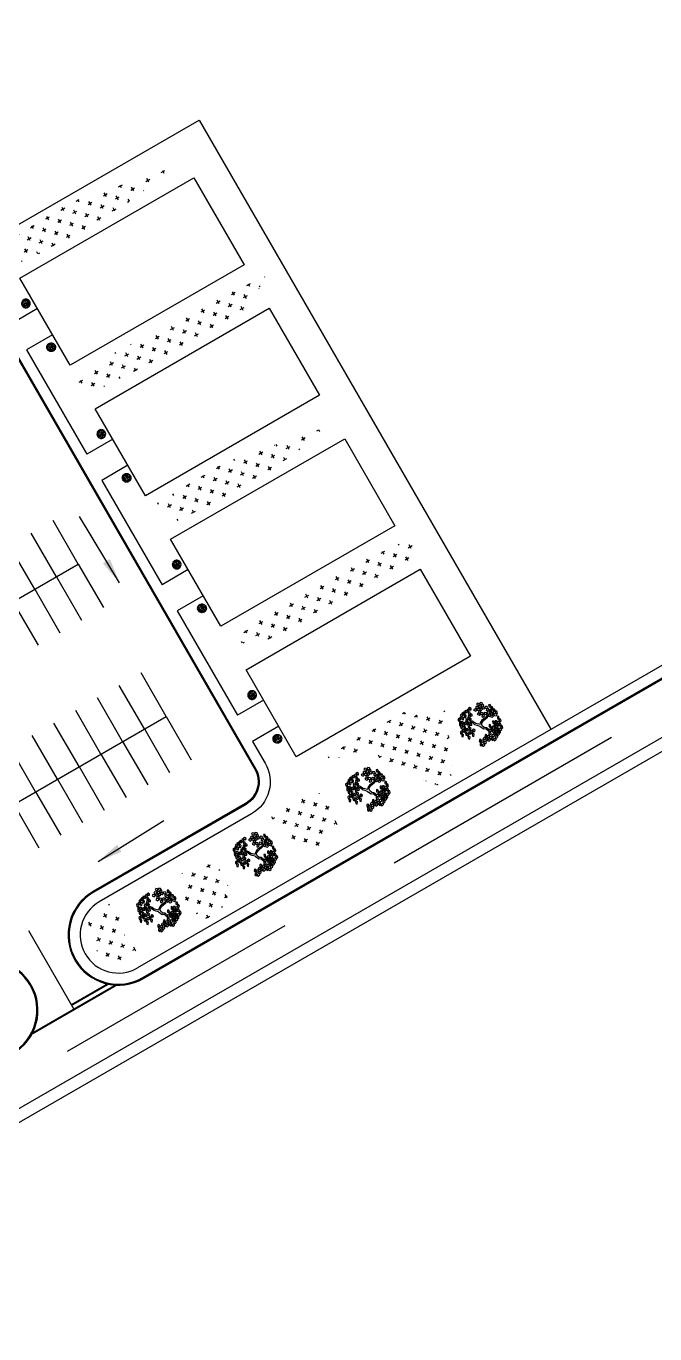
# Model space of a CAD drawing. Header units: metres. Extents: x 99558 to 100592, y 49739 to 50255.
# Drawn here: x 100043.1 to 100105.6, y 49994.8 to 50125 of the extents above; entities that cross this region are included whole.
import ezdxf

# ---------------------------------------------------------------- set-up
doc = ezdxf.new("R2010")
doc.units = ezdxf.units.M
doc.header["$MEASUREMENT"] = 0
doc.linetypes.add('DASHED2', pattern=[0.375, 0.25, -0.125])
for name, color, linetype in [('BuildingOutline', 160, 'Continuous'), ('Grass', 251, 'Continuous'), ('ParkingSpace', 252, 'Continuous'), ('RoadMarkings', 252, 'Continuous'), ('SiteBoundary', 10, 'Continuous'), ('Vegetation', 100, 'Continuous'), ('Walkway', 96, 'Continuous')]:
    doc.layers.add(name, color=color, linetype=linetype)
doc.styles.get("Standard").update_dxf_attribs({"font": 'arial.ttf'})
doc.dimstyles.new('BuildingStyle', dxfattribs={"dimtxt": 2.5, "dimasz": 2.5, "dimexe": 2.5, "dimexo": 0.0625, "dimgap": 2.5, "dimtad": 0, "dimtih": 1, "dimtoh": 1, "dimdec": 0, "dimzin": 0, "dimdsep": 46, "dimtxsty": 'Standard', "dimcen": 0.09, "dimadec": 0, "dimazin": 0, "dimtfac": 1, "dimtdec": 0, "dimtofl": 0, "dimtmove": 2, "dimatfit": 3, "dimfxl": 1, "dimtolj": 1, "dimtzin": 0, "dimarcsym": 0})
pattern_1 = [(30, (100000, 50000), (0.320272, 1.195272), [0.4375, -1.3125]), (120, (100000.2988, 49999.9199), (-1.195272, 0.320272), [0.4375, -1.3125])]

# ---------------------------------------------------------------- blocks, each defined once
blk = doc.blocks.new('ParkingSpaces')
at = {"layer": 'ParkingSpace'}
for points in [[(0, 5), (0, 10)], [(2.5, 5), (2.5, 10)], [(5, 5), (5, 10)], [(7.5, 5), (7.5, 10)], [(10, 5), (10, 10)], [(12.5, 5), (12.5, 10)], [(15, 5), (15, 10)], [(17.5, 5), (17.5, 10)], [(20, 5), (0, 5)], [(0, 5), (0, 0)], [(2.5, 5), (2.5, 0)], [(5, 5), (5, 0)], [(7.5, 5), (7.5, 0)], [(10, 5), (10, 0)], [(12.5, 5), (12.5, 0)], [(15, 5), (15, 0)], [(17.5, 5), (17.5, 0)]]:
    blk.add_lwpolyline(points, dxfattribs=at)
blk = doc.blocks.new('L', base_point=(1.368, 0.591))
for p, q in [((1.275, 0.567), (1.306, 0.592)), ((1.288, 0.517), (1.275, 0.567)), ((1.281, 0.65), (1.312, 0.675)), ((1.294, 0.6), (1.281, 0.65)), ((1.317, 0.508), (1.288, 0.517)), ((1.322, 0.591), (1.294, 0.6)), ((1.306, 0.592), (1.336, 0.538)), ((1.312, 0.675), (1.342, 0.621)), ((1.336, 0.538), (1.317, 0.508)), ((1.342, 0.621), (1.322, 0.591)), ((1.337, 0.489), (1.356, 0.548)), ((1.376, 0.484), (1.337, 0.489)), ((1.356, 0.548), (1.391, 0.554)), ((1.404, 0.527), (1.376, 0.484)), ((1.391, 0.554), (1.404, 0.527))]:
    blk.add_line(p, q)
blk = doc.blocks.new('TREE-11')
at = {"layer": 'Vegetation'}
for p, q in [((-28.6, 13.3), (-35.2, 17.7)), ((-28.6, 17.4), (-34.8, 21.1)), ((-11.4, 15.2), (-28.6, 17.4)), ((-11.7, 10.3), (-28.6, 13.3)), ((-2.4, 5.5), (-11.7, 10.3)), ((0, 8.9), (-11.4, 15.2)), ((0, 0), (-3.1, -10.3)), ((0, 0), (-2.4, 5.5)), ((3.8, 4.1), (0, 8.9)), ((3.8, 4.1), (15.2, 14.4)), ((7.2, -0.7), (13.8, 6.7)), ((13.8, 6.7), (19.3, 12.6)), ((15.2, 14.4), (18.6, 22.5)), ((18.6, 22.5), (21.7, 27.4)), ((19.3, 12.6), (22.4, 21.4)), ((21.7, 27.4), (25.2, 29.6)), ((22.4, 21.4), (27.6, 27.7)), ((25.2, 29.6), (26.6, 33.6)), ((27.6, 27.7), (33.5, 29.6)), ((-9, -14), (-13.8, -25.9)), ((-5.2, -16.3), (-9.7, -27.7)), ((-9.7, -27.7), (-6.9, -33.6)), ((-3.1, -10.3), (-9, -14)), ((0.7, -13.7), (-5.2, -16.3)), ((7.2, -0.7), (0.7, -13.7))]:
    blk.add_line(p, q, dxfattribs=at)
for p, xscale, yscale, zscale, rotation in [((-48.6, 36.2), 119.9999999999998, 119.9999999999998, 119.9999999999998, 347.8021081598379), ((-33.8, 39.2), 120, 120, 120, 295.0165150851705), ((-25.5, 58.4), 120, 120, 120, 295.0165150851705), ((-16.6, 51), 120, 120, 120, 295.0165150851705), ((-7.2, 46.2), 120, 120, 120, 295.0165150851705), ((9.3, 58.4), 119.9999999999999, 119.9999999999999, 119.9999999999999, 190.1248425347957), ((16.6, 38.8), 119.9999999999999, 119.9999999999999, 119.9999999999999, 190.1248425347957), ((25.5, 56.6), 119.9999999999999, 119.9999999999999, 119.9999999999999, 190.1248425347957), ((29.3, 32.2), 119.9999999999999, 119.9999999999999, 119.9999999999999, 190.1248425347957), ((36.2, 54.3), 119.9999999999999, 119.9999999999999, 119.9999999999999, 190.1248425347957), ((50.4, 46.6), 119.9999999999999, 119.9999999999999, 119.9999999999999, 190.1248425347957), ((54.5, 31), 119.9999999999999, 119.9999999999999, 119.9999999999999, 190.1248425347957), ((-54.2, 15.9), 119.9999999999998, 119.9999999999998, 119.9999999999998, 347.8021081598379), ((-41.7, 17.7), 119.9999999999998, 119.9999999999998, 119.9999999999998, 347.8021081598379), ((-30.7, 19.6), 120, 120, 120, 295.0165150851705), ((-11, 28.5), 120, 120, 120, 295.0165150851705), ((32.8, 12.2), 119.9999999999999, 119.9999999999999, 119.9999999999999, 190.1248425347957), ((34.1, -10.3), 119.9999999999999, 119.9999999999999, 119.9999999999999, 190.1248425347957), ((46.9, 23.7), 119.9999999999999, 119.9999999999999, 119.9999999999999, 190.1248425347957), ((50, -11.1), 119.9999999999999, 119.9999999999999, 119.9999999999999, 190.1248425347957), ((51.7, 3), 119.9999999999999, 119.9999999999999, 119.9999999999999, 190.1248425347957), ((64.9, 5.9), 119.9999999999999, 119.9999999999999, 119.9999999999999, 190.1248425347957), ((-1.4, -34), 119.9999999999998, 119.9999999999998, 119.9999999999998, 66.16076666471409), ((2.1, -45.5), 119.9999999999998, 119.9999999999998, 119.9999999999998, 66.16076666471409), ((22.4, -38.1), 119.9999999999998, 119.9999999999998, 119.9999999999998, 66.16076666471409), ((26.9, -50.6), 119.9999999999998, 119.9999999999998, 119.9999999999998, 66.16076666471409), ((-15.2, -53.6), 119.9999999999998, 119.9999999999998, 119.9999999999998, 66.16076666471409)]:
    blk.add_blockref('L', p, dxfattribs=dict(at, xscale=xscale, yscale=yscale, zscale=zscale, rotation=rotation))
at = {"layer": 'Vegetation', "xscale": 120, "yscale": 120, "zscale": 120}
for p in [(-52.1, -10.7), (-45.9, -33.3), (-38.6, -19.6), (-31.7, -43.2), (-30.7, -16.3), (-23.8, -38.8), (-15.2, -39.5), (-14.8, -20)]:
    blk.add_blockref('L', p, dxfattribs=at)
blk = doc.blocks.new('BRANCHD', base_point=(0.5, 0.5))
for p, q in [((0.95, 0.74), (0.93, 0.75)), ((0.96, 0.69), (0.95, 0.74)), ((0.97, 0.69), (0.96, 0.69)), ((0.99, 0.67), (0.97, 0.69)), ((0.97, 0.59), (0.99, 0.59)), ((0.97, 0.57), (0.97, 0.59)), ((1.01, 0.55), (0.97, 0.57)), ((0.98, 0.65), (0.99, 0.67)), ((1, 0.62), (0.98, 0.65)), ((0.99, 0.59), (1, 0.62)), ((1, 0.5), (1.01, 0.52)), ((1.01, 0.52), (1.01, 0.55))]:
    blk.add_line(p, q)
blk = doc.blocks.new('TREE-14')
for points in [[(-37, 36), (-38, 36), (-40, 34), (-40, 32), (-40, 29), (-47, 27), (-47, 24)], [(-42, 16), (-45, 14), (-44, 12), (-44, 11), (-45, 9), (-46, 6), (-44, 3), (-40, 0)], [(-29, 29), (-34, 26), (-34, 23), (-36, 18), (-38, 14), (-38, 9), (-30, 4), (-35, -2)], [(-15, 43), (-18, 43), (-20, 44), (-24, 43), (-27, 41), (-29, 38), (-28, 36), (-29, 34)], [(-13, 22), (-19, 16), (-21, 9), (-14, 4)], [(15, 49), (11, 52), (6, 51), (4, 53), (4, 53), (1, 51), (-1, 49), (-3, 48), (-6, 48), (-8, 48), (-12, 50), (-13, 50), (-16, 48), (-17, 45)], [(-2, 40), (-4, 39), (-3, 36), (-6, 36), (-9, 33), (-8, 30)], [(-2, -8), (2, -9), (4, -12), (6, -11), (8, -9), (8, -6), (13, -5), (16, -8), (18, -8), (20, -3), (17, 0), (16, 5)], [(6, 22), (12, 23), (13, 21), (17, 17), (23, 15), (24, 10)], [(33, 34), (33, 38), (32, 43), (29, 44), (24, 44), (18, 43), (10, 45)], [(13, 36), (17, 29), (23, 28)], [(32, -5), (32, 2), (29, 5), (32, 10), (38, 14), (37, 18), (33, 22)], [(43, 13), (45, 12), (49, 16), (47, 19), (45, 21), (44, 24), (43, 30), (39, 31)], [(50, -9), (52, -4), (53, -1), (49, 4), (52, 9), (53, 11)], [(-43, -4), (-46, -9), (-44, -11), (-44, -11), (-42, -15), (-43, -17), (-41, -19), (-40, -21)], [(-35, -15), (-28, -17), (-25, -24)], [(-30, -29), (-26, -29), (-26, -31), (-25, -34), (-23, -37), (-20, -37), (-16, -36), (-14, -39), (-11, -41), (-9, -42), (-6, -44), (-1, -41), (3, -41), (8, -42), (13, -41)], [(-23, -5), (-20, -9), (-18, -16), (-13, -19), (-11, -21)], [(-4, -31), (1, -30), (6, -33)], [(38, -11), (33, -12), (23, -13), (12, -18), (5, -20)], [(14, -31), (16, -27), (22, -21)], [(24, -24), (23, -29), (24, -31), (24, -34), (23, -40), (15, -45)], [(29, -29), (38, -26), (42, -19)]]:
    blk.add_lwpolyline(points)
blk.add_lwpolyline([(2, 13), (-3, 11), (-3, 6), (-5, 5), (-5, 3), (-4, 0), (0, 0), (2, 3), (5, 4), (8, 7), (5, 10)], close=True)
at = {"xscale": 120, "yscale": 120, "zscale": 120}
for rotation in [150, 180, 120, 90, 60.00000000000001, 30, 329.9999999999999, 210, 240, 270, 299.9999999999999]:
    blk.add_blockref('BRANCHD', (3, 6), dxfattribs=dict(at, rotation=rotation))
blk.add_blockref('BRANCHD', (3, 6), dxfattribs=at)

msp = doc.modelspace()

# ---------------------------------------------------------------- hatches: boundary and pattern name
at = {"layer": 'Grass'}
h = msp.add_hatch(dxfattribs=at)
h.set_pattern_fill('CROSS', color=256, scale=3.5)
h.set_pattern_definition(pattern_1)
h.paths.add_polyline_path([(100049.72, 50105.02), (100042.56, 50101.51), (100040.24, 50103.08), (100047.45, 50107.42), (100058.43, 50111.2)])
h = msp.add_hatch(dxfattribs=at)
h.set_pattern_fill('CROSS', color=256, scale=3.5)
h.set_pattern_definition(pattern_1)
h.paths.add_polyline_path([(100065.41, 50097.12), (100056.63, 50091.97), (100050.44, 50088.93), (100047.89, 50089.22), (100051.38, 50092.2), (100061.24, 50097.45), (100066.81, 50100.05)])
h = msp.add_hatch(dxfattribs=at)
h.set_pattern_fill('CROSS', color=256, scale=3.5)
h.set_pattern_definition([(30, (100073.3475, 50042.0474), (0.320272, 1.195272), [0.4375, -1.3125]), (120, (100073.6463, 50041.9674), (-1.195272, 0.320272), [0.4375, -1.3125])])
h.paths.add_polyline_path([(100065.18, 50079.21), (100058.02, 50075.7), (100055.7, 50077.27), (100062.91, 50081.61), (100073.89, 50085.39)])
h = msp.add_hatch(dxfattribs=at)
h.set_pattern_fill('CROSS', color=256, scale=3.5)
h.set_pattern_definition(pattern_1)
h.paths.add_polyline_path([(100081.12, 50071.62), (100072.35, 50066.47), (100066.16, 50063.42), (100063.61, 50063.71), (100067.1, 50066.7), (100076.96, 50071.95), (100082.52, 50074.55)])
h = msp.add_hatch(dxfattribs=at)
h.set_pattern_fill('CROSS', color=256, scale=3.5)
h.set_pattern_definition(pattern_1)
h.paths.add_polyline_path([(100084.16, 50049.38), (100079.48, 50050.99), (100077.25, 50053.12), (100071.93, 50051.43), (100075.16, 50053.68), (100079.29, 50055.9), (100079.91, 50057.13), (100081.08, 50056.44), (100083.37, 50056.38), (100086.06, 50057.38), (100084.83, 50055.68), (100085.56, 50052.12), (100085.46, 50050.47)])
h = msp.add_hatch(dxfattribs=at)
h.set_pattern_fill('CROSS', color=256, scale=3.5)
h.set_pattern_definition(pattern_1)
h.paths.add_polyline_path([(100071.88, 50042.66), (100069.95, 50043.7), (100067.44, 50046.23), (100070.14, 50048.34), (100072.57, 50048.64), (100074.04, 50045.51)])
h = msp.add_hatch(dxfattribs=at)
h.set_pattern_fill('CROSS', color=256, scale=3.5)
h.set_pattern_definition(pattern_1)
h.paths.add_polyline_path([(100060.91, 50036.01), (100059.16, 50037.32), (100058.14, 50040.53), (100061.61, 50041.64), (100063.18, 50040.3), (100063.02, 50037.61)])
h = msp.add_hatch(dxfattribs=at)
h.set_pattern_fill('CROSS', color=256, scale=3.5)
h.set_pattern_definition(pattern_1)
h.paths.add_polyline_path([(100051.98, 50031.27), (100050.23, 50032.58), (100049.21, 50035.79), (100052.06, 50038.26), (100052.73, 50034.7), (100054.09, 50032.88)])

# ---------------------------------------------------------------- linework, layer by layer
msp.add_line((100441.9, 50255.13), (100054.13, 50031.25))
for points in [[(100054.68, 50030.3), (100442.48, 50254.2)], [(100054.73, 50030.21), (100442.53, 50254.11)], [(99561.35, 49739.58), (100445.15, 50249.85)], [(99561.98, 49738.56), (100445.78, 50248.83)]]:
    msp.add_lwpolyline(points)
at = {"linetype": 'DASHED2', "ltscale": 100}
msp.add_lwpolyline([(99560.04, 49741.71), (100443.84, 50251.98)], dxfattribs=at)
at = {"layer": 'BuildingOutline'}
for points in [[(100064.75, 50101.24), (100047.43, 50091.24), (100042.43, 50099.9), (100059.75, 50109.9)], [(100072.25, 50088.25), (100054.93, 50078.25), (100049.93, 50086.91), (100067.25, 50096.91)], [(100079.75, 50075.26), (100062.43, 50065.26), (100057.43, 50073.92), (100074.75, 50083.92)], [(100087.25, 50062.27), (100069.93, 50052.27), (100064.93, 50060.93), (100082.25, 50070.93)]]:
    msp.add_lwpolyline(points, close=True, dxfattribs=at)
at = {"layer": 'ParkingSpace'}
msp.add_lwpolyline([(100047.84, 50027.13), (100043.33, 50034.95)], dxfattribs=at)
at = {"layer": 'ParkingSpace', "linetype": 'DASHED2', "ltscale": 1.2, "const_width": 0.2}
for points in [[(100043.67, 50024.72), (100052.02, 50029.55)], [(100047.59, 50027.57), (100051.2, 50029.65)]]:
    msp.add_lwpolyline(points, dxfattribs=at)
at = {"layer": 'SiteBoundary'}
for points in [[(99965, 50060.62), (100060.26, 50115.62)], [(100060.26, 50115.62), (100095.26, 50055)]]:
    msp.add_lwpolyline(points, dxfattribs=at)
at = {"layer": 'Walkway'}
for points in [[(100041.69, 50022.8, 0.414214), (100043.48, 50029.49, 0.414214), (100036.79, 50031.28), (100021.63, 50022.53, -0.414214), (100018.08, 50023.49), (99991.73, 50069.13, -0.414214), (99992.68, 50072.68), (100035.98, 50097.68, -0.414214), (100039.53, 50096.73), (100065.88, 50051.09, -0.414214), (100064.93, 50047.53), (100049.78, 50038.78, 0.414214), (100047.98, 50032.09, 0.414214), (100054.68, 50030.3)], [(100041.74, 50022.71), (100041.74, 50022.71, 0.414214), (100043.57, 50029.54), (100043.57, 50029.54, 0.414214), (100036.74, 50031.37), (100021.58, 50022.62, -0.414214), (100018.17, 50023.54), (99991.82, 50069.18, -0.414214), (99992.73, 50072.59), (100036.03, 50097.59, -0.414214), (100039.45, 50096.68), (100065.8, 50051.04, -0.414214), (100064.88, 50047.62), (100049.73, 50038.87, 0.414214), (100047.9, 50032.04), (100047.9, 50032.04, 0.414214), (100054.73, 50030.21)], [(100065.59, 50053.8), (100066.84, 50051.64, -0.414214), (100065.48, 50046.58), (100050.33, 50037.83, 0.414214), (100048.94, 50032.64, 0.414209), (100054.13, 50031.25)]]:
    msp.add_lwpolyline(points, format="xyb", dxfattribs=at)
for points in [[(100044.18, 50096.87), (100041.59, 50095.37)], [(100045.68, 50094.27), (100043.09, 50092.77)], [(100043.09, 50092.77), (100049.09, 50082.38)], [(100051.68, 50083.88), (100049.09, 50082.38)], [(100053.18, 50081.28), (100050.59, 50079.78)], [(100050.59, 50079.78), (100056.59, 50069.39)], [(100059.18, 50070.89), (100056.59, 50069.39)], [(100060.68, 50068.29), (100058.09, 50066.79)], [(100058.09, 50066.79), (100064.09, 50056.4)], [(100066.68, 50057.9), (100064.09, 50056.4)], [(100068.18, 50055.3), (100065.59, 50053.8)]]:
    msp.add_lwpolyline(points, dxfattribs=at)

# ---------------------------------------------------------------- block references
at = {"xscale": -1, "rotation": 29.99999999993395}
msp.add_blockref('ParkingSpaces', (100050.74, 50067.11), dxfattribs=at)
at = {"rotation": 209.9999999998687}
msp.add_blockref('ParkingSpaces', (100054.49, 50060.62), dxfattribs=at)
at = {"layer": 'Vegetation', "color": 0}
for name, p, xscale, yscale, zscale, rotation in [('TREE-14', (100043.04, 50097.33), 0.007128500559955295, 0.007128500559955295, 0.007128500559955295, 30.00000000000242), ('TREE-14', (100045.51, 50093.05), -0.007128500559955295, 0.007128500559955295, 0.007128500559955296, 210.0000000000259), ('TREE-14', (100050.54, 50084.34), 0.007128500559955295, 0.007128500559955295, 0.007128500559955295, 30.00000000000242), ('TREE-14', (100053.01, 50080.06), -0.007128500559955295, 0.007128500559955295, 0.007128500559955296, 210.0000000000259), ('TREE-14', (100058.04, 50071.35), 0.007128500559955295, 0.007128500559955295, 0.007128500559955295, 30.00000000000242), ('TREE-14', (100060.51, 50067.07), -0.007128500559955295, 0.007128500559955295, 0.007128500559955296, 210.0000000000259), ('TREE-14', (100065.54, 50058.36), 0.007128500559955296, 0.007128500559955296, 0.007128500559955296, 30.00000000000242), ('TREE-11', (100088.4, 50055.42), -0.03, 0.03, 0.03, 29.99999999991508), ('TREE-14', (100068.01, 50054.08), -0.007128500559955294, 0.007128500559955295, 0.007128500559955296, 210.0000000000259), ('TREE-11', (100077.2, 50048.95), -0.03, 0.03, 0.03, 29.99999999991508), ('TREE-11', (100066.01, 50042.49), -0.03, 0.03, 0.03, 29.99999999991508), ('TREE-11', (100056.41, 50036.95), -0.03, 0.03, 0.03, 29.99999999991508)]:
    msp.add_blockref(name, p, dxfattribs=dict(at, xscale=xscale, yscale=yscale, zscale=zscale, rotation=rotation))

# ---------------------------------------------------------------- leaders
at = {"layer": 'RoadMarkings'}
for points in [[(100052.34, 50069.59), (100048.36, 50076.18)], [(100050.21, 50041.83), (100056.74, 50045.93)]]:
    msp.add_leader(points, dimstyle='BuildingStyle', override={"dimgap": 2.5, "dimtad": 0}, dxfattribs=at)

doc.saveas('drawing.dxf')
